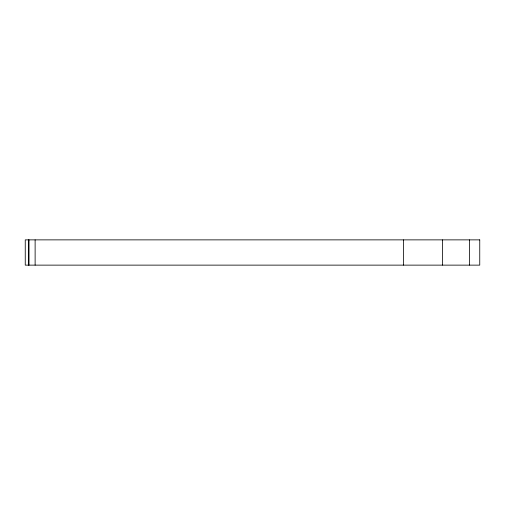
<?xml version="1.0" encoding="UTF-8"?>
<svg xmlns="http://www.w3.org/2000/svg" width="505" height="505" viewBox="0 0 505 505"><rect width="100%" height="100%" fill="white"/><g stroke="black" fill="none" stroke-linecap="round" stroke-linejoin="round"><path stroke-width="0.76" d="M469.41 239.869L469.41 265.131M442.62 239.869L442.62 265.131M403.609 239.869L403.609 265.131M35.123 239.869L35.123 265.131M29.012 239.869L29.012 265.131M28.539 239.869L28.539 265.131M479.75 239.869L25.25 239.869L25.25 265.131L479.75 265.131L479.75 239.869"/></g></svg>
